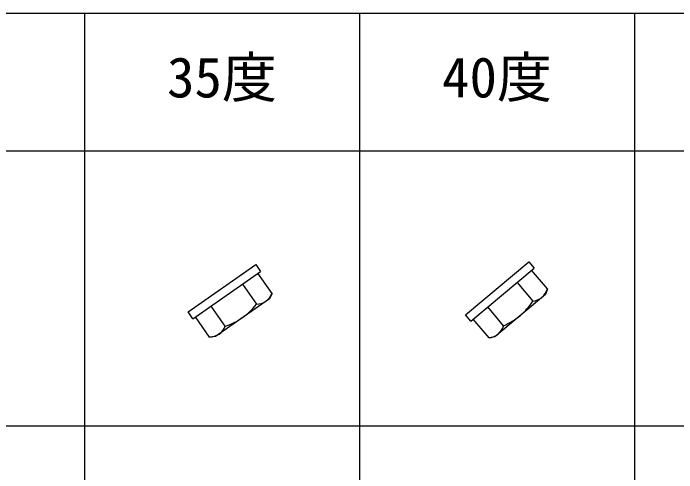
# Model space of a CAD drawing. Units: millimetres, scale not verified. Extents: x -975 to 975, y -650 to 695.
# Drawn here: x -250.9 to -9.7, y 483 to 650 of the extents above; entities that cross this region are included whole.
import ezdxf
from ezdxf.enums import TextEntityAlignment as Align

# ---------------------------------------------------------------- set-up
doc = ezdxf.new("R2010")
doc.units = ezdxf.units.MM
doc.header["$LTSCALE"] = 5
doc.layers.add('0-0', color=3, linetype='Continuous')
doc.layers.add('F-0', color=4, linetype='Continuous')
doc.styles.add('ＭＳ ゴシック', font='')
doc.styles.get('ＭＳ ゴシック').set_extended_font_data('MS Gothic')

msp = doc.modelspace()

# ---------------------------------------------------------------- linework, layer by layer
at = {"layer": '0-0'}
for p, q in [((-63.509, 559.642), (-61.581, 557.344)), ((-162.713, 558.604), (-160.992, 556.146)), ((-84.562, 538.06), (-61.581, 557.344)), ((-185.567, 538.939), (-160.992, 556.146)), ((-156.808, 548.177), (-161.929, 555.49)), ((-56.719, 549.769), (-62.457, 556.608)), ((-167.604, 551.516), (-162.483, 544.203)), ((-67.764, 552.155), (-62.026, 545.316)), ((-156.808, 548.177), (-157.714, 546.234)), ((-57.451, 547.755), (-75.836, 532.328)), ((-56.719, 549.769), (-57.451, 547.755)), ((-157.714, 546.234), (-177.373, 532.468)), ((-173.833, 536.255), (-178.954, 543.569)), ((-72.64, 536.409), (-78.379, 543.249)), ((-179.509, 532.282), (-184.629, 539.595)), ((-77.947, 531.956), (-83.686, 538.795)), ((-177.373, 532.468), (-179.509, 532.282)), ((-75.836, 532.328), (-77.947, 531.956))]:
    msp.add_line(p, q, dxfattribs=at)
for points in [[(-84.562, 538.06), (-86.491, 540.358), (-63.509, 559.642)], [(-185.567, 538.939), (-187.287, 541.396), (-162.713, 558.604)]]:
    msp.add_lwpolyline(points, dxfattribs=at)
for centre, radius, start, end in [((-163.197, 550.84), 6.923, 307.006, 337.375), ((-63.315, 551.865), 6.923, 312.006, 342.375), ((-162.799, 551.115), 6.92, 272.618, 302.994), ((-82.745, 558.799), 24.72, 310.642, 326.946), ((-62.943, 552.174), 6.92, 277.618, 307.994), ((-181.949, 559.441), 24.72, 305.642, 321.946), ((-181.495, 559.759), 24.721, 288.054, 304.358), ((-82.321, 559.155), 24.721, 293.054, 309.358), ((-180.221, 538.916), 6.92, 307.006, 337.382), ((-79.235, 538.503), 6.92, 312.006, 342.382), ((-179.826, 539.196), 6.922, 272.625, 302.995), ((-78.866, 538.817), 6.922, 277.625, 307.995)]:
    msp.add_arc(centre, radius, start, end, dxfattribs=at)
at = {"layer": 'F-0'}
for p, q in [((-225, 650), (-225, -650)), ((-125, 650), (-125, -650)), ((-25, 650), (-25, -650)), ((-925, 500), (975, 500))]:
    msp.add_line(p, q, dxfattribs=at)
at = {"layer": 'F-0', "color": 6}
msp.add_line((-975, 600), (975, 600), dxfattribs=at)
msp.add_lwpolyline([(-975, 650), (975, 650), (975, -650)], dxfattribs=at)

# ---------------------------------------------------------------- texts
at = {"layer": 'F-0', "color": 7, "style": 'ＭＳ ゴシック'}
for s, p in [('35度', (-195, 615)), ('40度', (-95, 615))]:
    msp.add_text(s, height=14.66, dxfattribs=at).set_placement(p, align=Align.BOTTOM_LEFT)

doc.saveas('drawing.dxf')
